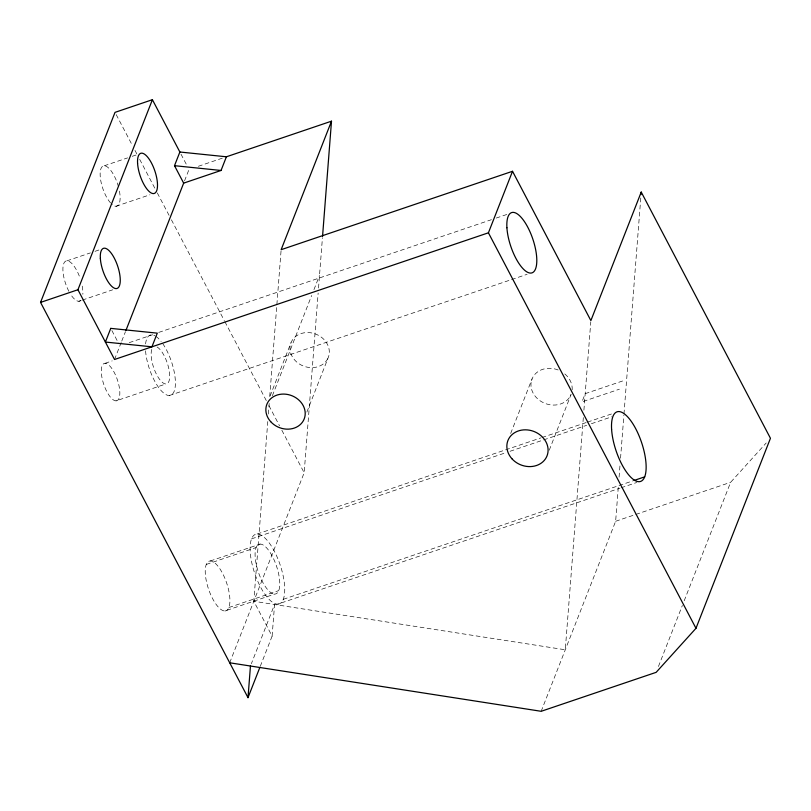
<?xml version="1.0" encoding="UTF-8"?>
<svg xmlns="http://www.w3.org/2000/svg" width="811" height="811" viewBox="0 0 811 811"><rect width="100%" height="100%" fill="white"/><g stroke="black" fill="none" stroke-linecap="round" stroke-linejoin="round"><path stroke-width="0.61" stroke-dasharray="4.05 3.04" d="M260.28 666.328L272.111 636.148L253.802 601.265L267.782 421.558M268.37 414.015L269.191 403.422M269.728 396.437L281.143 249.687M272.111 636.148L274.574 604.509L251.369 663.702M229.695 662.79L304.166 472.762L318.145 293.055M318.53 288.027L322.433 237.826M583.332 417.635L565.277 649.783L253.802 601.265M583.91 410.133L590.783 321.845M541.17 711.298L615.64 521.27L618.489 484.694M619.077 477.121L620.06 464.51M620.547 458.205L623.882 415.323M623.973 414.066L640.842 197.124M114.544 359.486L121.285 342.272M121.751 341.096L125.452 331.669M184.553 180.843L189.014 169.458M270.093 396.062L291.017 342.668M272.384 395.717L311.657 295.498M313.969 289.608L319.514 275.456M306.882 412.079L328.262 357.519A20.052 17.132 21.4 0 0 305.859 332.611A20.052 17.132 21.4 0 0 294.798 360.145A20.052 17.132 21.4 0 0 328.262 357.519M510.677 433.459L532.057 378.909A21.005 17.954 21.4 0 1 558.262 370.029M549.26 450.186L571.086 394.47A21.005 17.954 21.4 0 1 544.891 403.351A21.005 17.954 21.4 0 1 532.057 378.909M658.451 666.48L682.355 605.482M684.19 600.789L730.62 482.312L766.213 442.958M104.213 165.799L127.58 157.881M132.254 156.3L136.927 154.719M198.36 166.285L222.903 157.973M116.054 206.258L149.934 194.782M66.978 260.818L90.345 252.9M95.019 251.319L99.692 249.737M78.809 301.276L81.151 300.486M82.316 300.09L112.699 289.801M158.723 332.419L491.405 219.69M496.19 218.068L508.162 214.013M129.253 342.647L152.62 334.73M105.075 363.298L112.192 360.885M116.064 400.857A19.677 7.177 71.3 0 0 114.3 372.563A19.677 7.177 71.3 0 0 101.345 372.817A19.677 7.177 71.3 0 0 116.064 400.857L165.91 383.968M169.296 395.535L510.352 279.977M511.548 279.572L527.109 274.3M622.584 380.998L585.197 393.659L581.984 401.861L619.371 389.199M257.168 534.023L540.785 437.92M541.991 437.514L586.262 422.521M587.458 422.115L612.589 413.6M251.562 538.859L505.263 452.903M510.048 451.281L586.637 425.329M591.422 423.707L611.768 416.813M210.272 560.989L260.118 544.1M206.278 564.436L256.124 547.547M228.884 607.52L278.731 590.631M224.89 610.967A26.185 9.55 71.3 0 0 222.538 573.306A26.185 9.55 71.3 0 0 205.305 573.651A26.185 9.55 71.3 0 0 224.89 610.967L274.736 594.078A26.185 9.55 71.3 0 0 272.395 556.417A26.185 9.55 71.3 0 0 255.151 556.762A26.185 9.55 71.3 0 0 274.736 594.078M283.292 599.309L632.732 480.913M277.686 604.144A36.738 13.402 71.3 0 0 274.392 551.308A36.738 13.402 71.3 0 0 250.204 551.794A36.738 13.402 71.3 0 0 277.686 604.144L619.939 488.181M621.135 487.776L636.696 482.504M615.64 521.27L730.62 482.312M181.005 154.191L186.733 165.089M116.196 114.604L132.649 145.939M134.991 150.42L136.755 153.776M139.695 159.372L154.962 188.476M157.314 192.957L169.063 215.341M171.415 219.811L224.282 320.548M224.87 321.663L266.576 401.131M268.928 405.612L279.501 425.755M281.843 430.225L304.166 472.762M111.898 330.553L118.761 343.631M157.05 347.007A19.677 7.177 71.3 0 1 169.641 374.449A19.677 7.177 71.3 0 1 159.017 378.575A19.677 7.177 71.3 0 1 151.921 349.004M119.45 191.112A21.198 7.735 71.3 0 1 111.229 203.632M110.58 202.943A21.198 7.735 71.3 0 1 101.111 168.272A21.198 7.735 71.3 0 1 118.193 185.871M80.694 300.546A21.198 7.735 71.3 0 1 70.111 293.491M68.874 291.301A21.198 7.735 71.3 0 1 64.627 262.034A21.198 7.735 71.3 0 1 79.924 277.717M82.205 286.131A21.198 7.735 71.3 0 1 82.854 294.271M162.687 343.56A31.801 11.597 71.3 0 1 175.379 384.505A31.801 11.597 71.3 0 1 160.76 390.182A31.801 11.597 71.3 0 1 145.514 350.23M145.595 343.905A31.801 11.597 71.3 0 1 154.972 335.815M155.894 336.372A31.801 11.597 71.3 0 1 161.125 341.461M564.811 373.922A21.005 17.954 21.4 0 1 572.16 389.898"/><path stroke-width="1.22" d="M125.908 330.482L183.661 183.124L174.507 165.687L179.87 152.012L152.407 99.702L115.02 112.364L40.55 302.402L248.004 697.663L250.457 666.024M322.535 236.569L331.506 121.174L226.401 156.787L179.87 152.012M641.045 194.599L641.237 192.075L770.45 438.275L695.98 628.302L656.15 672.339L541.17 711.298L229.695 662.79M331.506 121.174L281.143 249.687L512.522 171.283L488.415 232.808L114.544 359.486L77.937 289.73L152.407 99.702M183.661 183.124L221.048 170.462L226.401 156.787M248.004 697.663L259.824 667.483M641.237 192.075L590.874 320.588L512.522 171.283M40.55 302.402L77.937 289.73M633.928 480.507L644.694 476.858M174.507 165.687L221.048 170.462M488.415 232.808L695.98 628.302M110.752 328.374L105.389 342.049L151.931 346.814L157.293 333.149L110.752 328.374M137.586 163.386A21.198 7.735 71.3 0 0 153.431 193.596A21.198 7.735 71.3 0 0 151.535 163.112A21.198 7.735 71.3 0 0 137.586 163.386M100.351 258.405A21.198 7.735 71.3 0 0 116.196 288.604A21.198 7.735 71.3 0 0 114.3 258.131A21.198 7.735 71.3 0 0 100.351 258.405M506.916 227.769A31.801 11.597 71.3 0 0 530.698 273.084A31.801 11.597 71.3 0 0 527.849 227.354A31.801 11.597 71.3 0 0 506.916 227.769M511.913 458.742A21.005 17.954 21.4 0 0 546.979 455.995A21.005 17.954 21.4 0 0 523.5 429.891A21.005 17.954 21.4 0 0 511.913 458.742M270.692 421.669A20.052 17.132 21.4 0 0 304.155 419.044A20.052 17.132 21.4 0 0 281.741 394.136A20.052 17.132 21.4 0 0 270.692 421.669M611.606 429.343A36.738 13.402 71.3 0 0 639.088 481.693A36.738 13.402 71.3 0 0 635.794 428.857A36.738 13.402 71.3 0 0 611.606 429.343"/></g></svg>
